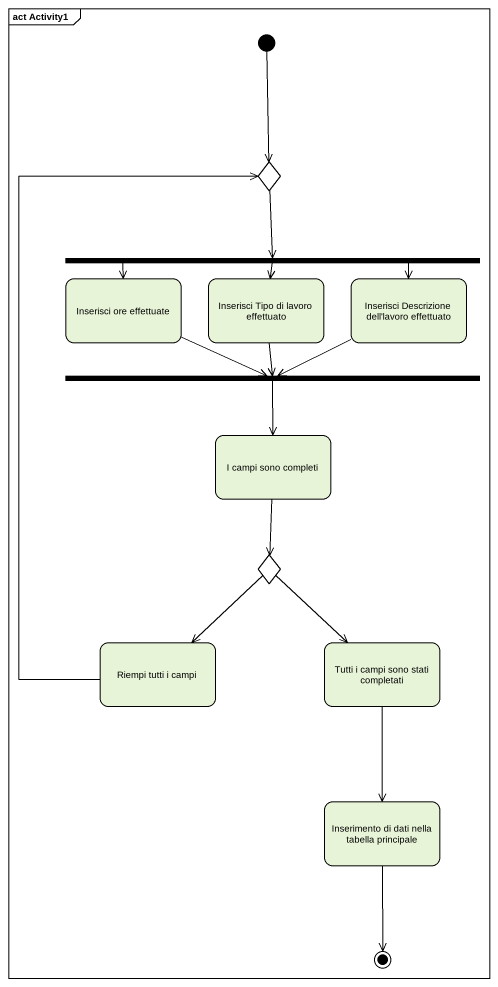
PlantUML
@startuml
mainframe act Activity1
hide empty description
state choice1 <<choice>>
state fork1 <<fork>>
state "Inserisci ore effettuate" as Inserisci_ore_effettuate
state "Inserisci Tipo di lavoro effettuato" as Inserisci_Tipo_di_lavoro
state "Inserisci Descrizione dell'lavoro effettuato" as Inserisci_Descrizione_dell
state fork2 <<join>>
state "I campi sono completi" as I_campi_sono_completi
state choice2 <<choice>>
state "Riempi tutti i campi" as Riempi_tutti_i_campi
state "Tutti i campi sono stati completati" as Tutti_i_campi_sono_stati
state "Inserimento di dati nella tabella principale" as Inserimento_di_dati_nella
[*] --> choice1
choice1 --> fork1
fork1 -left-> Inserisci_ore_effettuate
fork1 --> Inserisci_Tipo_di_lavoro
fork1 -right-> Inserisci_Descrizione_dell
Inserisci_ore_effettuate -right-> fork2
Inserisci_Tipo_di_lavoro --> fork2
Inserisci_Descrizione_dell -left-> fork2
fork2 --> I_campi_sono_completi
I_campi_sono_completi --> choice2
choice2 --> Riempi_tutti_i_campi
choice2 --> Tutti_i_campi_sono_stati
Riempi_tutti_i_campi -up-> choice1
Tutti_i_campi_sono_stati --> Inserimento_di_dati_nella
Inserimento_di_dati_nella --> [*]
@enduml
